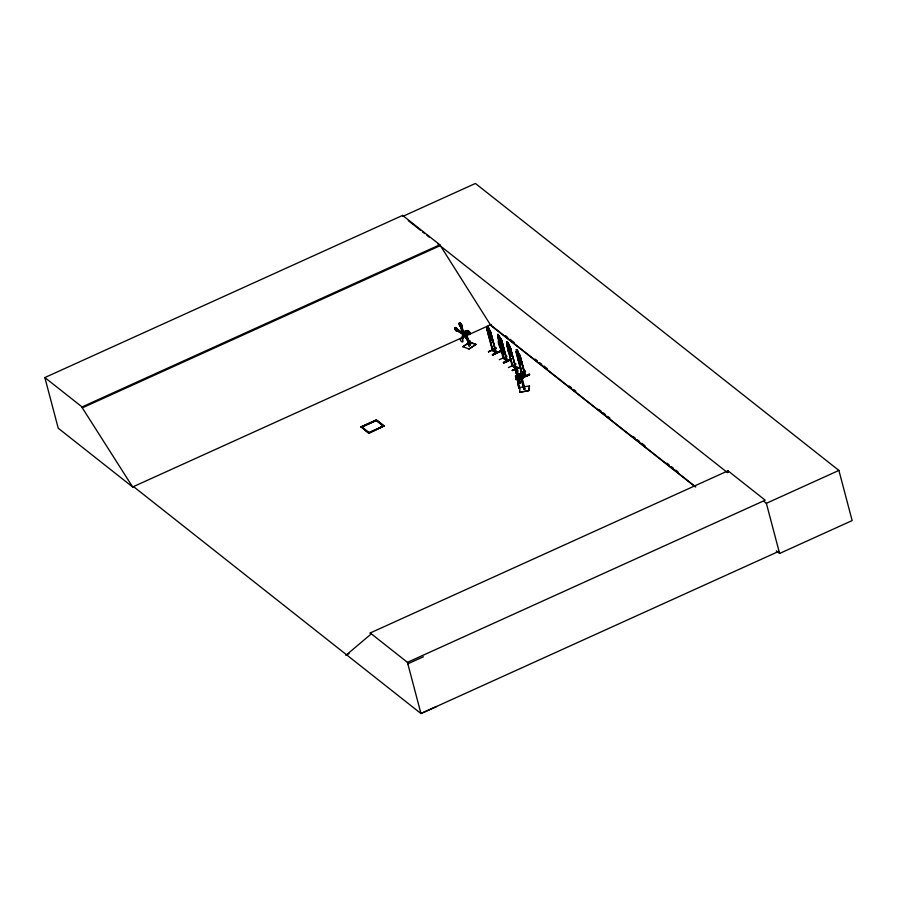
<?xml version="1.0" encoding="UTF-8"?>
<svg xmlns="http://www.w3.org/2000/svg" width="897" height="897" viewBox="0 0 897 897"><rect width="100%" height="100%" fill="white"/><g stroke="black" fill="none" stroke-linecap="round" stroke-linejoin="round"><path stroke-width="1.35" d="M517.647 376.157L517.782 376.224M500.548 341.208L500.672 339.088L500.212 338.696L500.111 340.412L498.429 337.35L499.999 340.782M501.098 348.406L501.232 346.421L499.584 342.856L501.356 346.096L501.883 344.538L501.793 346.847L503.363 350.279L501.67 347.206C500.84 349.864 501.86 348.585 502.589 352.286M469.019 345.48L469.871 345.334L468.974 345.906L466.171 334.704M518.735 375.507L518.836 374.531L520.159 374.296L520.518 377.054L519.206 377.278L518.735 375.507L523.5 375.137L523.164 378.13L518.87 378.87L518.948 376.359M519.206 377.278L519.307 376.303L520.619 376.078M520.159 374.296L520.518 377.054M522.301 373.926L522.659 376.684L522.301 373.926L520.989 374.161L521.348 376.908L523.142 376.594M519.61 392.292L520.114 387.426L529.454 385.923L528.916 390.677L519.61 392.292L528.894 390.565L529.454 385.923M521.348 376.908L520.989 374.161M523.164 378.13L523.366 374.621M517.659 377.054L518.309 386.215L519.262 388.435L517.715 377.099M519.027 388.479L517.434 376.841M463.087 334.177L461.237 338.561A1.962 0.987 57.1 0 0 460.441 339.997A1.962 0.987 57.1 0 0 462.448 341.948A1.962 0.987 57.1 0 0 462.549 339.828L463.76 334.85L468.122 341.331A1.962 0.987 57.1 0 0 469.68 343.899A1.962 0.987 57.1 0 0 470.734 342.789A1.962 0.987 57.1 0 0 468.806 340.602M514.575 366.828L515.304 368.869L514.598 364.944L516.997 375.854L517.154 367.075L517.468 367.658L517.401 376.314L516.907 367.108L517.625 370.921M519.901 383.086L519.105 379.689L519.655 379.397L520.137 383.053L517.199 376.886M462.404 339.604L463.805 334.682L462.639 333.852L463.626 334.805M486.914 328.179L486.656 328.773L486.914 328.179L487.777 328.863L492.767 350.548L492.61 349.415M515.921 351.904L516.134 351.243L516.907 351.96M497.7 336.128L503.15 358.307L507.175 361.188L501.445 339.627L497.622 336.162L498.665 336.913L497.947 334.323L499.36 341.892L501.748 348.944L502.982 349.852C501.21 344.84 501.95 337.934 497.869 334.368M504.047 351.4L503.273 350.794M461.865 333.325L457.246 330.836A1.962 0.987 57.1 0 1 455.25 329.961A1.962 0.987 57.1 0 1 455.071 327.64A1.962 0.987 57.1 0 1 457.122 329.322L462.695 333L462.964 334.02M457.481 330.567L457.425 330.713A1.962 0.987 57.1 0 1 455.429 329.849A1.962 0.987 57.1 0 1 455.25 327.528A1.962 0.987 57.1 0 1 457.302 329.199L462.695 333M515.427 375.854L516.089 379.7L517.513 377.076C517.524 374.598 514.788 376.258 515.91 376.807M515.674 375.821L516.324 379.655M516.167 379.689L516.179 378.242L517.513 377.076M518.253 384.735L519.184 388.412M503.688 357.656L502.914 357.499L503.396 357.802M502.993 357.555L503.879 358.385L500.01 342.362L502.432 345.737L503.834 353.306L503.206 350.682M506.513 360.19L507.276 360.302L503.71 357.892M507.41 361.009L503.452 358.015M492.352 350.312L496.254 353.306L490.524 331.733L488.405 327.394L490.906 337.35L488.562 333.942M495.593 352.297C499.876 354.023 484.806 345.334 496.49 353.126L490.827 332.809L495.817 352.958M512.019 365.225L512.871 366.099L511.985 365.146M512.221 365.909L516.01 368.902L510.236 347.408M515.596 368.656L515.853 367.77M521.561 373.376L515.954 351.803M522.076 372.737L521.673 372.894M521.863 373.623L517.659 356.109M521.863 373.186L525.765 376.224L520.047 355.885L525.037 376.123M468.324 341.051L463.413 334.738C465.117 333.919 462.112 331.901 463.951 334.446L468.256 333.807A1.962 0.987 57.1 0 0 470.017 333.953A1.962 0.987 57.1 0 0 468.66 331.318A1.962 0.987 57.1 0 0 467.371 332.092L467.55 331.968A1.962 0.987 57.1 0 1 468.839 331.206A1.962 0.987 57.1 0 1 470.196 333.841A1.962 0.987 57.1 0 1 468.436 333.695L463.951 334.446M516.145 376.762L517.233 375.641M506.738 360.953L501.737 340.703L507.433 360.964M493.07 350.458L492.531 349.415M512.176 365.875L506.626 343.843L507.5 344.526M522.289 373.533L516.683 353.564M346.545 654.788L370.607 634.437L370.226 632.968L727.994 470.813L765.197 500.19L407.429 662.345L370.226 632.968M460.217 326.048L462.717 332.899L463.648 333.146L461.507 326.317L460.195 326.071A2.007 1.009 57.1 0 1 459.23 323.043A2.007 1.009 57.1 0 1 461.607 325.062L463.648 333.146M463.637 331.845L465.891 331.666L466.362 333.437L465.375 334.076L464.904 332.294L463.637 331.845L464.108 333.617M465.24 330.802L467.494 330.623L465.24 330.802L465.711 332.574M460.408 326.183L462.717 332.899M464.904 332.294L465.891 331.666M467.965 332.395L466.989 333.034L466.518 331.262M468.57 333.336L466.563 335.243L468.705 333.852M463.928 334.2L468.839 340.501L464.276 334.301M462.796 346.769L468.604 343.013L462.774 346.657L469.008 348.989L475.971 344.482L470.97 342.598M475.937 344.381L469.008 348.989M520.944 378.456L523.792 389.231L524.98 389.018L522.132 378.242M523.792 389.231L524.98 389.018M498.149 338.057L503.822 358.363M499.842 337.81L500.784 338.472M504.361 350.884L501.479 339.627M502.096 340.972L501.468 340.826M501.939 349.819C496.613 345.39 497.476 332.529 502.533 344.313M499.18 343.349L500.234 346.107L503.43 348.372M500.302 348.014L504.17 351.456M499.248 359.708L507.018 356.277M506.984 360.459L507.097 361.199M503.396 362.478C518.758 354.494 507.242 362.623 503.553 362.893M503.43 362.534L511.043 358.991M511.335 359.495L503.509 362.904L511.155 359.338M132.7 487.015L58.238 428.228L44.85 377.559L402.618 215.403L439.822 244.78L490.424 324.815L695.78 486.948M44.85 377.559L82.053 406.935L439.822 244.78M436.57 706.522L420.962 713.541L133.496 486.589L132.655 486.97L82.311 407.866L440.068 245.711M132.655 486.97L491.264 324.434M487.385 330.096L492.812 350.581M490.558 331.733L492.431 340.512L489.538 338.057L486.791 328.807L492.375 350.346M491.175 333.09L490.558 332.933M488.405 335.388L489.538 338.124M492.307 338.371L492.386 340.412M508.947 351.355L506.85 342.06L508.184 343.08M488.45 351.759L496.299 348.35M488.607 351.826L496.243 348.025L488.45 351.714M506.85 342.06L508.195 343.024L510.348 347.363L515.966 368.936M507.186 345.726L512.602 366.211L509.653 354.023M495.682 352.443L492.935 349.942M509.586 346.186L510.348 347.363M496.019 352.543L496.209 352.891M492.431 354.562C516.1 343.798 476.161 362.141 500.425 351.624M510.976 348.72L510.359 348.563L516.347 368.79L515.697 367.736M508.207 351.019L506.715 343.809L509.675 346.208M517.771 357.006L520.114 360.415L519.015 354.337L517.614 350.458L516.257 349.494L517.513 350.548M512.064 353.945C513.734 359.159 507.68 352.824 508.296 350.985M516.134 351.243L519.767 354.797L525.463 376.37L519.688 354.842M518.186 352.97L519.094 353.575M361.043 426.781L376.415 419.818L384.163 425.929L368.891 433.318L361.043 426.781L368.891 433.318M361.682 426.759L376.202 420.177L383.524 425.952L369.104 432.959L361.682 426.759L369.104 432.959M361.143 427.207L376.527 420.233L384.275 426.344M361.794 427.174L376.314 420.592L383.636 426.378M520.395 356.154L519.778 355.997M517.625 358.452L518.668 361.222L521.729 363.543L518.746 361.188M516.1 363.98L508.464 367.557M368.992 432.533L383.524 425.952M368.79 432.903L384.163 425.929M515.483 368.073L512.736 365.572M512.232 370.203C523.433 365.898 522.267 365.718 512.378 370.607M512.333 370.528L520.238 367.299M517.491 377.121L517.412 378.007L516.762 374.699L518.006 377.906L517.591 374.722L525.519 371.414M517.827 374.901L525.463 371.089L517.67 374.778M524.902 375.507L522.155 373.006M522.85 377.469L529.656 374.733L521.751 378.052M522.85 377.547L529.656 374.722M345.704 655.169L349.09 653.633M764.199 501.602L766.363 503.307L838.897 470.432L852.15 520.574L779.605 553.46L776.309 550.859M778.731 551.386L420.962 713.541L407.429 662.345M407.821 663.814L423.429 656.795M515.214 368.891L516.997 375.854M463.289 333.157L467.606 332.193M512.445 365.752L516.044 368.499M517.233 375.809C514.486 370.506 518.477 367.422 512.467 365.696M517.064 375.271L517.647 376.269L517.647 370.764M517.446 377.278L520.047 382.997M518.735 378.343L523.029 377.603M468.66 340.613L468.985 340.49A1.962 0.987 57.1 0 1 470.914 342.665A1.962 0.987 57.1 0 1 469.86 343.786A1.962 0.987 57.1 0 1 468.301 341.219M462.538 333.011L463.469 333.258M463.962 334.312L466.563 335.243M471.003 342.71L475.971 344.482M496.131 353.261L495.94 352.521M525.306 376.336L521.628 373.387M457.302 330.69L462.785 334.133M460.587 326.06L460.396 325.936A1.962 0.987 57.1 0 1 459.264 323.279A1.962 0.987 57.1 0 1 461.17 323.795A1.962 0.987 57.1 0 1 461.641 326.273L461.439 324.624M503.307 351.747L502.511 351.164L503.52 352.577M502.533 352.274L503.923 353.261M498.261 335.052L499.27 336.465L498.474 335.882M838.897 470.432L475.41 183.459L402.865 216.345L402.618 215.403M408.337 220.662L420.379 230.159M422.565 231.897L424.752 233.624M426.938 235.35L429.125 237.077M437.882 243.984L727.534 472.663M505.538 335.713L507.736 337.44M509.933 339.178L514.317 342.643M535.184 359.114L537.381 360.852M539.579 362.59L541.777 364.317M543.974 366.054L547.271 368.656M569.236 385.99L571.423 387.728M573.62 389.466L575.818 391.193M598.882 409.402L601.08 411.14M603.277 412.867L605.475 414.605M607.673 416.343L609.87 418.069M632.923 436.278L635.121 438.016M637.318 439.743L639.516 441.481M641.714 443.219L645.01 445.82M666.976 463.155L669.173 464.893M671.36 466.619L673.557 468.357M675.755 470.095L677.953 471.822M489.571 324.479L695.018 486.667M488.383 327.439L487.127 326.396L487.845 328.975M488.293 327.483L487.049 326.43L487.766 329.008M487.43 327.125L488.405 328.549L487.643 327.943M507.231 342.755L508.207 344.179L507.444 343.573M486.836 328.212L489.874 330.578M489.459 338.102L492.431 340.512M509.261 353.732L512.232 356.143M500.448 351.669L500.122 351.086M521.886 373.13L525.149 375.585M517.591 374.722L517.446 376.269M500.694 338.449L501.401 339.66M508.364 349.572L510.707 352.981L509.552 346.713L509.07 348.126L507.422 345.042L508.958 348.485L508.868 350.671L509.317 351.075L509.373 349.247L511.111 352.51L508.117 343.069M501.468 341.611L502.488 344.291M766.363 503.307L779.605 553.46M727.994 470.813L728.375 472.282M516.347 349.46L522.02 373.645M521.572 378.052L524.42 388.816M521.505 378.657L524.353 389.433M506.928 342.026L507.646 344.605M466.619 333.639L469.815 345.76M465.767 333.785L468.974 345.906M82.053 406.935L82.311 407.866M516.997 375.675L517.266 377.121M515.248 367.086L514.609 365.023L514.508 366.335M521.471 361.379L521.65 363.577M503.105 346.242L503.34 348.406M515.315 367.579L515.36 368.23M462.549 332.316A1.716 0.863 57.1 0 1 464.5 333.493A1.716 0.863 57.1 0 1 463.951 335.097M522.76 374.957L522.884 375.608L522.816 374.935M489.583 333.617L489.493 335.467L487.62 329.412L489.269 332.495L489.751 331.083L489.695 333.292L491.309 336.88L489.583 333.617M518.791 356.681L518.735 358.508L516.896 352.487L518.477 355.56L518.959 354.147L518.903 356.356L520.518 359.944L518.791 356.681M467.135 330.881L467.606 331.408L467.135 330.881M500.223 351.411L492.554 354.943L500.223 351.411M529.342 374.15L522.738 377.132L529.365 374.206M501.771 345.255L500.526 344.336L501.782 345.267M500.033 338.685L498.799 337.765L500.021 342.374L501.255 343.293L500.033 338.685M517.412 350.794L516.65 350.189L517.625 351.613L517.412 350.794M489.168 330.769L487.979 329.838L489.201 334.446L490.379 335.377L489.168 330.769M508.969 346.399L507.78 345.468L508.991 350.077L510.18 351.007L508.969 346.399M518.376 353.833L517.199 352.902L518.41 357.511L519.598 358.441L518.376 353.833M462.022 333.505A1.716 0.863 57.1 0 0 464.018 335.411A1.716 0.863 57.1 0 0 463.401 332.899A1.716 0.863 57.1 0 0 462.022 333.505"/></g></svg>
